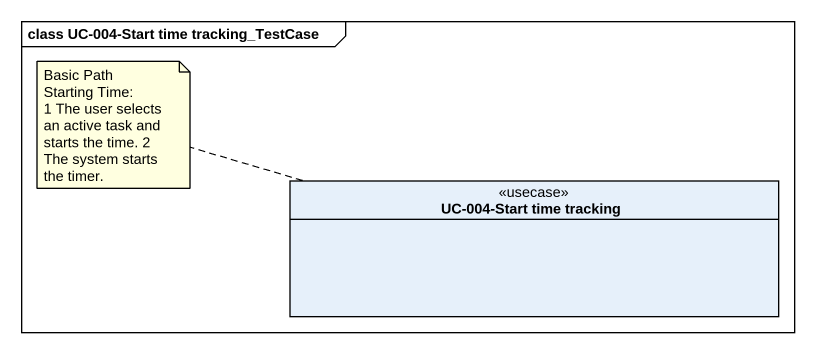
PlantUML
@startuml
mainframe class UC-004-Start time tracking_TestCase
hide circle
hide empty members
class "UC-004-Start time tracking" as UC_004_Start_time_tracking <<usecase>>
note left of UC_004_Start_time_tracking
  Basic Path
  Starting Time:
  1 The user selects an active task and starts the time. 2 The system starts the timer.
end note
@enduml
